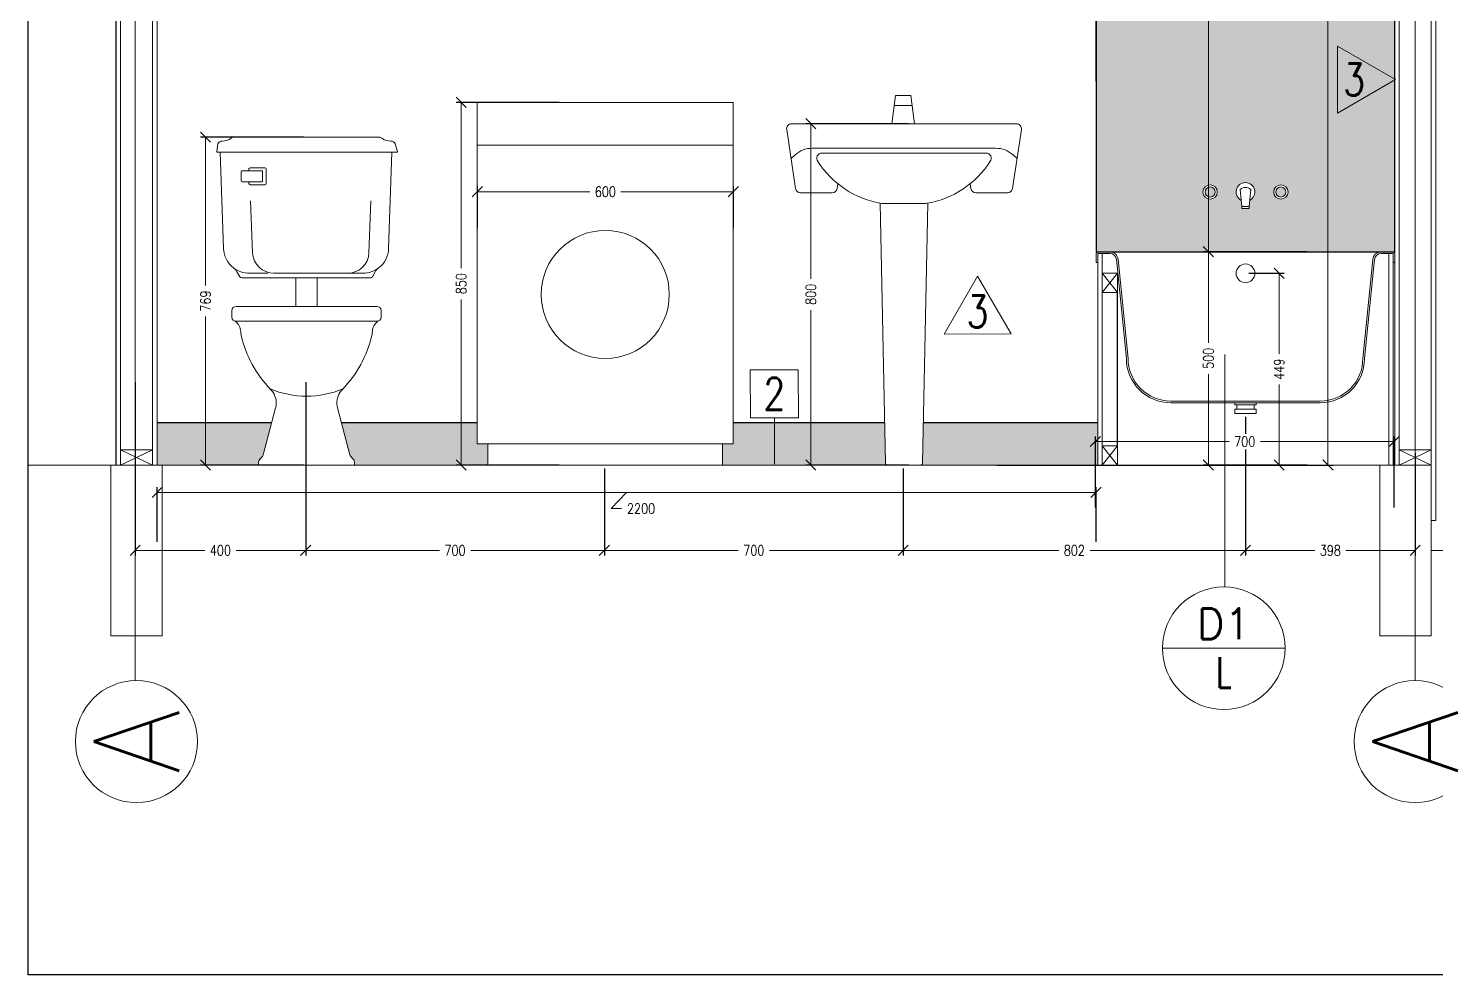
# Model space of a CAD drawing. Header units: metres. Extents: x -2 to 690, y -116 to 73.
# Drawn here: x 629.019 to 632.318, y 24.355 to 26.574 of the extents above; entities that cross this region are included whole.
import ezdxf
from ezdxf.enums import TextEntityAlignment as Align

# ---------------------------------------------------------------- set-up
doc = ezdxf.new("R2010")
doc.units = ezdxf.units.M
doc.header["$LTSCALE"] = 5
doc.header["$MEASUREMENT"] = 0
doc.layers.get('0').update_dxf_attribs({"color": 30})
doc.layers.get('DEFPOINTS').update_dxf_attribs({"color": 210})
for name, color, linetype, lineweight in [('A-ANNO-DIMS', 3, 'Continuous', 18), ('A-ANNO-SYMB', 3, 'Continuous', 18), ('A-ANNO-TEXT', 3, 'Continuous', 18), ('A-DETL-MBND', 3, 'Continuous', 18), ('A-ELEV-IDEN', 3, 'Continuous', 18), ('A-ELEV-MBE2', 4, 'Continuous', 25), ('A-ELEV-PATT', 8, 'Continuous', 18), ('A-FURN', 8, 'Continuous', 18), ('A-WALL-PATT', 8, 'Continuous', 18), ('A-WALL-STUD', 3, 'Continuous', 18)]:
    doc.layers.add(name, color=color, linetype=linetype, lineweight=lineweight)
doc.styles.add('E-ROMANS', font='romans.shx', dxfattribs={"width": 0.8})
doc.dimstyles.new('E-0020_TICK_12', dxfattribs={"dimscale": 0.001, "dimtxt": 24, "dimasz": 24, "dimexe": 12, "dimexo": 8, "dimgap": 12, "dimtad": 0, "dimdec": 0, "dimlfac": 1000, "dimzin": 0, "dimdsep": 46, "dimtxsty": 'E-ROMANS', "dimblk": 'OBLIQUE', "dimcen": 12, "dimclrd": 256, "dimclre": 256, "dimclrt": 256, "dimadec": 0, "dimazin": 0, "dimtfac": 1, "dimtdec": 0, "dimtmove": 1, "dimatfit": 3, "dimldrblk": 'OPEN90', "dimfxl": 1, "dimtfill": 1, "dimtolj": 1, "dimtzin": 0, "dimlwd": -1, "dimarcsym": 0})

# ---------------------------------------------------------------- blocks, each defined once
blk = doc.blocks.new('_Oblique')
at = {"color": 0, "linetype": 'ByBlock', "lineweight": -2}
blk.add_line((-0.5, -0.5), (0.5, 0.5), dxfattribs=at)
blk = doc.blocks.new('*D133')
at = {"layer": 'A-ANNO-DIMS', "lineweight": -2, "transparency": 16777216}
for p, q in [((632.0161, 26.0496), (631.7727, 26.0496)), ((632.0161, 25.5496), (631.7727, 25.5496))]:
    blk.add_line(p, q, dxfattribs=at)
at = {"layer": 'A-ANNO-DIMS', "transparency": 16777216}
for p, q in [((631.7847, 26.0496), (631.7847, 25.8363)), ((631.7847, 25.5496), (631.7847, 25.7629))]:
    blk.add_line(p, q, dxfattribs=at)
at = {"layer": 'DEFPOINTS', "color": 0, "transparency": 16777216}
for p in [(632.0241, 26.0496), (631.7847, 25.5496), (632.0241, 25.5496)]:
    blk.add_point(p, dxfattribs=at)
at = {"layer": 'A-ANNO-DIMS', "transparency": 16777216, "xscale": 0.024, "yscale": 0.024, "zscale": 0.024}
for p, rotation in [((631.7847, 26.0496), 90), ((631.7847, 25.5496), 270)]:
    blk.add_blockref('_Oblique', p, dxfattribs=dict(at, rotation=rotation))
at = {"layer": 'A-ANNO-DIMS', "transparency": 16777216, "insert": (631.7847, 25.7996), "char_height": 0.024, "attachment_point": 5, "rotation": 90, "style": 'E-ROMANS', "bg_fill": 3, "box_fill_scale": 1.25, "bg_fill_color": 256, "bg_fill_true_color": 13158600, "bg_fill_transparency": 0}
blk.add_mtext('\\A1;500', dxfattribs=at)
blk = doc.blocks.new('_Open90')
at = {"color": 0, "linetype": 'ByBlock', "lineweight": -2}
for p, q in [((0, 0), (-1, 0)), ((-0.5, 0.5), (0, 0)), ((0, 0), (-0.5, -0.5))]:
    blk.add_line(p, q, dxfattribs=at)
blk = doc.blocks.new('*D135')
at = {"layer": 'A-ANNO-DIMS', "lineweight": -2, "transparency": 16777216}
for p, q in [((631.8636, 27.5668), (631.7727, 27.5668)), ((631.9736, 26.0496), (631.7727, 26.0496))]:
    blk.add_line(p, q, dxfattribs=at)
at = {"layer": 'A-ANNO-DIMS', "transparency": 16777216}
for p, q in [((631.7847, 27.5668), (631.7847, 26.8526)), ((631.7847, 26.0496), (631.7847, 26.7637))]:
    blk.add_line(p, q, dxfattribs=at)
at = {"layer": 'DEFPOINTS', "color": 0, "transparency": 16777216}
for p in [(631.8716, 27.5668), (631.7847, 26.0496), (631.9816, 26.0496)]:
    blk.add_point(p, dxfattribs=at)
at = {"layer": 'A-ANNO-DIMS', "transparency": 16777216, "xscale": 0.024, "yscale": 0.024, "zscale": 0.024}
for p, rotation in [((631.7847, 27.5668), 90), ((631.7847, 26.0496), 270)]:
    blk.add_blockref('_Oblique', p, dxfattribs=dict(at, rotation=rotation))
at = {"layer": 'A-ANNO-DIMS', "transparency": 16777216, "insert": (631.7847, 26.8082), "char_height": 0.024, "attachment_point": 5, "rotation": 90, "style": 'E-ROMANS', "bg_fill": 3, "box_fill_scale": 1.25, "bg_fill_color": 256, "bg_fill_true_color": 13158600, "bg_fill_transparency": 0}
blk.add_mtext('\\A1;1517', dxfattribs=at)
blk = doc.blocks.new('*D136')
at = {"layer": 'A-ANNO-DIMS', "lineweight": -2, "transparency": 16777216}
for p, q in [((631.8796, 25.999), (631.9625, 25.999)), ((631.883, 25.5496), (631.9625, 25.5496))]:
    blk.add_line(p, q, dxfattribs=at)
at = {"layer": 'A-ANNO-DIMS', "transparency": 16777216}
for p, q in [((631.9505, 25.999), (631.9505, 25.8105)), ((631.9505, 25.5496), (631.9505, 25.7381))]:
    blk.add_line(p, q, dxfattribs=at)
at = {"layer": 'DEFPOINTS', "color": 0, "transparency": 16777216}
for p in [(631.8716, 25.999), (631.875, 25.5496), (631.9505, 25.5496)]:
    blk.add_point(p, dxfattribs=at)
at = {"layer": 'A-ANNO-DIMS', "transparency": 16777216, "xscale": 0.024, "yscale": 0.024, "zscale": 0.024}
for p, rotation in [((631.9505, 25.999), 90), ((631.9505, 25.5496), 270)]:
    blk.add_blockref('_Oblique', p, dxfattribs=dict(at, rotation=rotation))
at = {"layer": 'A-ANNO-DIMS', "transparency": 16777216, "insert": (631.9505, 25.7743), "char_height": 0.024, "attachment_point": 5, "rotation": 90, "style": 'E-ROMANS', "bg_fill": 3, "box_fill_scale": 1.25, "bg_fill_color": 256, "bg_fill_true_color": 13158600, "bg_fill_transparency": 0}
blk.add_mtext('\\A1;449', dxfattribs=at)
blk = doc.blocks.new('*D137')
at = {"layer": 'A-ANNO-DIMS', "lineweight": -2, "transparency": 16777216}
for p, q in [((629.2701, 25.7439), (629.2701, 25.3376)), ((629.6696, 25.5416), (629.6696, 25.3376))]:
    blk.add_line(p, q, dxfattribs=at)
at = {"layer": 'A-ANNO-DIMS', "transparency": 16777216}
for p, q in [((629.2701, 25.3496), (629.4332, 25.3496)), ((629.6696, 25.3496), (629.5065, 25.3496))]:
    blk.add_line(p, q, dxfattribs=at)
at = {"layer": 'DEFPOINTS', "color": 0, "transparency": 16777216}
for p in [(629.2701, 25.7519), (629.6696, 25.5496), (629.2701, 25.3496)]:
    blk.add_point(p, dxfattribs=at)
at = {"layer": 'A-ANNO-DIMS', "transparency": 16777216, "xscale": 0.024, "yscale": 0.024, "zscale": 0.024, "rotation": 180}
blk.add_blockref('_Oblique', (629.2701, 25.3496), dxfattribs=at)
at = {"layer": 'A-ANNO-DIMS', "transparency": 16777216, "xscale": 0.024, "yscale": 0.024, "zscale": 0.024}
blk.add_blockref('_Oblique', (629.6696, 25.3496), dxfattribs=at)
at = {"layer": 'A-ANNO-DIMS', "transparency": 16777216, "insert": (629.4699, 25.3496), "char_height": 0.024, "attachment_point": 5, "style": 'E-ROMANS', "bg_fill": 3, "box_fill_scale": 1.25, "bg_fill_color": 256, "bg_fill_true_color": 13158600, "bg_fill_transparency": 0}
blk.add_mtext('\\A1;400', dxfattribs=at)
blk = doc.blocks.new('*D138')
at = {"layer": 'A-ANNO-DIMS', "lineweight": -2, "transparency": 16777216}
for p, q in [((629.6696, 25.7439), (629.6696, 25.3376)), ((630.3696, 25.5416), (630.3696, 25.3376))]:
    blk.add_line(p, q, dxfattribs=at)
at = {"layer": 'A-ANNO-DIMS', "transparency": 16777216}
for p, q in [((629.6696, 25.3496), (629.9829, 25.3496)), ((630.3696, 25.3496), (630.0563, 25.3496))]:
    blk.add_line(p, q, dxfattribs=at)
at = {"layer": 'DEFPOINTS', "color": 0, "transparency": 16777216}
for p in [(629.6696, 25.7519), (630.3696, 25.5496), (629.6696, 25.3496)]:
    blk.add_point(p, dxfattribs=at)
at = {"layer": 'A-ANNO-DIMS', "transparency": 16777216, "xscale": 0.024, "yscale": 0.024, "zscale": 0.024, "rotation": 180}
blk.add_blockref('_Oblique', (629.6696, 25.3496), dxfattribs=at)
at = {"layer": 'A-ANNO-DIMS', "transparency": 16777216, "xscale": 0.024, "yscale": 0.024, "zscale": 0.024}
blk.add_blockref('_Oblique', (630.3696, 25.3496), dxfattribs=at)
at = {"layer": 'A-ANNO-DIMS', "transparency": 16777216, "insert": (630.0196, 25.3496), "char_height": 0.024, "attachment_point": 5, "style": 'E-ROMANS', "bg_fill": 3, "box_fill_scale": 1.25, "bg_fill_color": 256, "bg_fill_true_color": 13158600, "bg_fill_transparency": 0}
blk.add_mtext('\\A1;700', dxfattribs=at)
blk = doc.blocks.new('*D139')
at = {"layer": 'A-ANNO-DIMS', "lineweight": -2, "transparency": 16777216}
for p, q in [((630.3696, 25.5416), (630.3696, 25.3376)), ((631.0696, 25.5416), (631.0696, 25.3376))]:
    blk.add_line(p, q, dxfattribs=at)
at = {"layer": 'A-ANNO-DIMS', "transparency": 16777216}
for p, q in [((630.3696, 25.3496), (630.6829, 25.3496)), ((631.0696, 25.3496), (630.7563, 25.3496))]:
    blk.add_line(p, q, dxfattribs=at)
at = {"layer": 'DEFPOINTS', "color": 0, "transparency": 16777216}
for p in [(630.3696, 25.5496), (631.0696, 25.5496), (630.3696, 25.3496)]:
    blk.add_point(p, dxfattribs=at)
at = {"layer": 'A-ANNO-DIMS', "transparency": 16777216, "xscale": 0.024, "yscale": 0.024, "zscale": 0.024, "rotation": 180}
blk.add_blockref('_Oblique', (630.3696, 25.3496), dxfattribs=at)
at = {"layer": 'A-ANNO-DIMS', "transparency": 16777216, "xscale": 0.024, "yscale": 0.024, "zscale": 0.024}
blk.add_blockref('_Oblique', (631.0696, 25.3496), dxfattribs=at)
at = {"layer": 'A-ANNO-DIMS', "transparency": 16777216, "insert": (630.7196, 25.3496), "char_height": 0.024, "attachment_point": 5, "style": 'E-ROMANS', "bg_fill": 3, "box_fill_scale": 1.25, "bg_fill_color": 256, "bg_fill_true_color": 13158600, "bg_fill_transparency": 0}
blk.add_mtext('\\A1;700', dxfattribs=at)
blk = doc.blocks.new('*D140')
at = {"layer": 'A-ANNO-DIMS', "lineweight": -2, "transparency": 16777216}
for p, q in [((631.8716, 25.6626), (631.8716, 25.3376)), ((631.0696, 25.5416), (631.0696, 25.3376))]:
    blk.add_line(p, q, dxfattribs=at)
at = {"layer": 'A-ANNO-DIMS', "transparency": 16777216}
for p, q in [((631.0696, 25.3496), (631.4339, 25.3496)), ((631.8716, 25.3496), (631.5073, 25.3496))]:
    blk.add_line(p, q, dxfattribs=at)
at = {"layer": 'DEFPOINTS', "color": 0, "transparency": 16777216}
for p in [(631.8716, 25.6706), (631.0696, 25.5496), (631.0696, 25.3496)]:
    blk.add_point(p, dxfattribs=at)
at = {"layer": 'A-ANNO-DIMS', "transparency": 16777216, "xscale": 0.024, "yscale": 0.024, "zscale": 0.024, "rotation": 180}
blk.add_blockref('_Oblique', (631.0696, 25.3496), dxfattribs=at)
at = {"layer": 'A-ANNO-DIMS', "transparency": 16777216, "xscale": 0.024, "yscale": 0.024, "zscale": 0.024}
blk.add_blockref('_Oblique', (631.8716, 25.3496), dxfattribs=at)
at = {"layer": 'A-ANNO-DIMS', "transparency": 16777216, "insert": (631.4706, 25.3496), "char_height": 0.024, "attachment_point": 5, "style": 'E-ROMANS', "bg_fill": 3, "box_fill_scale": 1.25, "bg_fill_color": 256, "bg_fill_true_color": 13158600, "bg_fill_transparency": 0}
blk.add_mtext('\\A1;802', dxfattribs=at)
blk = doc.blocks.new('*D141')
at = {"layer": 'A-ANNO-DIMS', "lineweight": -2, "transparency": 16777216}
for p, q in [((631.8716, 25.6626), (631.8716, 25.3376)), ((632.2691, 25.5776), (632.2691, 25.3376))]:
    blk.add_line(p, q, dxfattribs=at)
at = {"layer": 'A-ANNO-DIMS', "transparency": 16777216}
for p, q in [((631.8716, 25.3496), (632.0337, 25.3496)), ((632.2691, 25.3496), (632.1071, 25.3496))]:
    blk.add_line(p, q, dxfattribs=at)
at = {"layer": 'DEFPOINTS', "color": 0, "transparency": 16777216}
for p in [(631.8716, 25.6706), (632.2691, 25.5856), (631.8716, 25.3496)]:
    blk.add_point(p, dxfattribs=at)
at = {"layer": 'A-ANNO-DIMS', "transparency": 16777216, "xscale": 0.024, "yscale": 0.024, "zscale": 0.024, "rotation": 180}
blk.add_blockref('_Oblique', (631.8716, 25.3496), dxfattribs=at)
at = {"layer": 'A-ANNO-DIMS', "transparency": 16777216, "xscale": 0.024, "yscale": 0.024, "zscale": 0.024}
blk.add_blockref('_Oblique', (632.2691, 25.3496), dxfattribs=at)
at = {"layer": 'A-ANNO-DIMS', "transparency": 16777216, "insert": (632.0704, 25.3496), "char_height": 0.024, "attachment_point": 5, "style": 'E-ROMANS', "bg_fill": 3, "box_fill_scale": 1.25, "bg_fill_color": 256, "bg_fill_true_color": 13158600, "bg_fill_transparency": 0}
blk.add_mtext('\\A1;398', dxfattribs=at)
blk = doc.blocks.new('*D142')
at = {"layer": 'A-ANNO-DIMS', "lineweight": -2, "transparency": 16777216}
for p, q in [((629.6646, 26.3182), (629.4229, 26.3182)), ((629.6646, 25.5496), (629.4229, 25.5496))]:
    blk.add_line(p, q, dxfattribs=at)
at = {"layer": 'A-ANNO-DIMS', "transparency": 16777216}
for p, q in [((629.4349, 26.3182), (629.4349, 25.9701)), ((629.4349, 25.5496), (629.4349, 25.8977))]:
    blk.add_line(p, q, dxfattribs=at)
at = {"layer": 'DEFPOINTS', "color": 0, "transparency": 16777216}
for p in [(629.6726, 26.3182), (629.4349, 25.5496), (629.6726, 25.5496)]:
    blk.add_point(p, dxfattribs=at)
at = {"layer": 'A-ANNO-DIMS', "transparency": 16777216, "xscale": 0.024, "yscale": 0.024, "zscale": 0.024}
for p, rotation in [((629.4349, 26.3182), 90), ((629.4349, 25.5496), 270)]:
    blk.add_blockref('_Oblique', p, dxfattribs=dict(at, rotation=rotation))
at = {"layer": 'A-ANNO-DIMS', "transparency": 16777216, "insert": (629.4349, 25.9339), "char_height": 0.024, "attachment_point": 5, "rotation": 90, "style": 'E-ROMANS', "bg_fill": 3, "box_fill_scale": 1.25, "bg_fill_color": 256, "bg_fill_true_color": 13158600, "bg_fill_transparency": 0}
blk.add_mtext('\\A1;769', dxfattribs=at)
blk = doc.blocks.new('*D143')
at = {"layer": 'A-ANNO-DIMS', "lineweight": -2, "transparency": 16777216}
for p, q in [((630.2636, 26.3996), (630.0219, 26.3996)), ((630.2636, 25.5496), (630.0219, 25.5496))]:
    blk.add_line(p, q, dxfattribs=at)
at = {"layer": 'A-ANNO-DIMS', "transparency": 16777216}
for p, q in [((630.0339, 26.3996), (630.0339, 26.0113)), ((630.0339, 25.5496), (630.0339, 25.9379))]:
    blk.add_line(p, q, dxfattribs=at)
at = {"layer": 'DEFPOINTS', "color": 0, "transparency": 16777216}
for p in [(630.2716, 26.3996), (630.0339, 25.5496), (630.2716, 25.5496)]:
    blk.add_point(p, dxfattribs=at)
at = {"layer": 'A-ANNO-DIMS', "transparency": 16777216, "xscale": 0.024, "yscale": 0.024, "zscale": 0.024}
for p, rotation in [((630.0339, 26.3996), 90), ((630.0339, 25.5496), 270)]:
    blk.add_blockref('_Oblique', p, dxfattribs=dict(at, rotation=rotation))
at = {"layer": 'A-ANNO-DIMS', "transparency": 16777216, "insert": (630.0339, 25.9746), "char_height": 0.024, "attachment_point": 5, "rotation": 90, "style": 'E-ROMANS', "bg_fill": 3, "box_fill_scale": 1.25, "bg_fill_color": 256, "bg_fill_true_color": 13158600, "bg_fill_transparency": 0}
blk.add_mtext('\\A1;850', dxfattribs=at)
blk = doc.blocks.new('*D144')
at = {"layer": 'A-ANNO-DIMS', "lineweight": -2, "transparency": 16777216}
for p, q in [((631.0831, 26.3496), (630.8413, 26.3496)), ((631.0831, 25.5496), (630.8413, 25.5496))]:
    blk.add_line(p, q, dxfattribs=at)
at = {"layer": 'A-ANNO-DIMS', "transparency": 16777216}
for p, q in [((630.8533, 26.3496), (630.8533, 25.9863)), ((630.8533, 25.5496), (630.8533, 25.9129))]:
    blk.add_line(p, q, dxfattribs=at)
at = {"layer": 'DEFPOINTS', "color": 0, "transparency": 16777216}
for p in [(631.0911, 26.3496), (630.8533, 25.5496), (631.0911, 25.5496)]:
    blk.add_point(p, dxfattribs=at)
at = {"layer": 'A-ANNO-DIMS', "transparency": 16777216, "xscale": 0.024, "yscale": 0.024, "zscale": 0.024}
for p, rotation in [((630.8533, 26.3496), 90), ((630.8533, 25.5496), 270)]:
    blk.add_blockref('_Oblique', p, dxfattribs=dict(at, rotation=rotation))
at = {"layer": 'A-ANNO-DIMS', "transparency": 16777216, "insert": (630.8533, 25.9496), "char_height": 0.024, "attachment_point": 5, "rotation": 90, "style": 'E-ROMANS', "bg_fill": 3, "box_fill_scale": 1.25, "bg_fill_color": 256, "bg_fill_true_color": 13158600, "bg_fill_transparency": 0}
blk.add_mtext('\\A1;800', dxfattribs=at)
blk = doc.blocks.new('*D145')
at = {"layer": 'A-ANNO-DIMS', "lineweight": -2, "transparency": 16777216}
for p, q in [((631.5199, 25.4504), (631.5199, 25.6168)), ((632.2199, 25.4504), (632.2199, 25.6168))]:
    blk.add_line(p, q, dxfattribs=at)
at = {"layer": 'A-ANNO-DIMS', "transparency": 16777216}
for p, q in [((631.5199, 25.6048), (631.8333, 25.6048)), ((632.2199, 25.6048), (631.9066, 25.6048))]:
    blk.add_line(p, q, dxfattribs=at)
at = {"layer": 'DEFPOINTS', "color": 0, "transparency": 16777216}
for p in [(631.5199, 25.6048), (631.5199, 25.4424), (632.2199, 25.4424)]:
    blk.add_point(p, dxfattribs=at)
at = {"layer": 'A-ANNO-DIMS', "transparency": 16777216, "xscale": 0.024, "yscale": 0.024, "zscale": 0.024, "rotation": 180}
blk.add_blockref('_Oblique', (631.5199, 25.6048), dxfattribs=at)
at = {"layer": 'A-ANNO-DIMS', "transparency": 16777216, "xscale": 0.024, "yscale": 0.024, "zscale": 0.024}
blk.add_blockref('_Oblique', (632.2199, 25.6048), dxfattribs=at)
at = {"layer": 'A-ANNO-DIMS', "transparency": 16777216, "insert": (631.8699, 25.6048), "char_height": 0.024, "attachment_point": 5, "style": 'E-ROMANS', "bg_fill": 3, "box_fill_scale": 1.25, "bg_fill_color": 256, "bg_fill_true_color": 13158600, "bg_fill_transparency": 0}
blk.add_mtext('\\A1;700', dxfattribs=at)
blk = doc.blocks.new('*D146')
at = {"layer": 'A-ANNO-DIMS', "lineweight": -2, "transparency": 16777216}
for p, q in [((630.0719, 26.1048), (630.0719, 26.2022)), ((630.6719, 26.1048), (630.6719, 26.2022))]:
    blk.add_line(p, q, dxfattribs=at)
at = {"layer": 'A-ANNO-DIMS', "transparency": 16777216}
for p, q in [((630.0719, 26.1902), (630.3356, 26.1902)), ((630.6719, 26.1902), (630.4081, 26.1902))]:
    blk.add_line(p, q, dxfattribs=at)
at = {"layer": 'DEFPOINTS', "color": 0, "transparency": 16777216}
for p in [(630.6719, 26.1902), (630.0719, 26.0968), (630.6719, 26.0968)]:
    blk.add_point(p, dxfattribs=at)
at = {"layer": 'A-ANNO-DIMS', "transparency": 16777216, "xscale": 0.024, "yscale": 0.024, "zscale": 0.024, "rotation": 180}
blk.add_blockref('_Oblique', (630.0719, 26.1902), dxfattribs=at)
at = {"layer": 'A-ANNO-DIMS', "transparency": 16777216, "xscale": 0.024, "yscale": 0.024, "zscale": 0.024}
blk.add_blockref('_Oblique', (630.6719, 26.1902), dxfattribs=at)
at = {"layer": 'A-ANNO-DIMS', "transparency": 16777216, "insert": (630.3719, 26.1902), "char_height": 0.024, "attachment_point": 5, "style": 'E-ROMANS', "bg_fill": 3, "box_fill_scale": 1.25, "bg_fill_color": 256, "bg_fill_true_color": 13158600, "bg_fill_transparency": 0}
blk.add_mtext('\\A1;600', dxfattribs=at)
blk = doc.blocks.new('*D147')
at = {"layer": 'A-ANNO-DIMS', "lineweight": -2, "transparency": 16777216}
for p, q in [((629.3216, 25.3701), (629.3216, 25.4977)), ((631.5216, 25.3701), (631.5216, 25.4977))]:
    blk.add_line(p, q, dxfattribs=at)
at = {"layer": 'A-ANNO-DIMS', "transparency": 16777216}
for p, q in [((629.3216, 25.4857), (631.5216, 25.4857)), ((630.4216, 25.4857), (630.3856, 25.4478)), ((630.3856, 25.4478), (630.4096, 25.4478))]:
    blk.add_line(p, q, dxfattribs=at)
at = {"layer": 'DEFPOINTS', "color": 0, "transparency": 16777216}
for p in [(631.5216, 25.4857), (629.3216, 25.3621), (631.5216, 25.3621)]:
    blk.add_point(p, dxfattribs=at)
at = {"layer": 'A-ANNO-DIMS', "transparency": 16777216, "xscale": 0.024, "yscale": 0.024, "zscale": 0.024, "rotation": 180}
blk.add_blockref('_Oblique', (629.3216, 25.4857), dxfattribs=at)
at = {"layer": 'A-ANNO-DIMS', "transparency": 16777216, "xscale": 0.024, "yscale": 0.024, "zscale": 0.024}
blk.add_blockref('_Oblique', (631.5216, 25.4857), dxfattribs=at)
at = {"layer": 'A-ANNO-DIMS', "transparency": 16777216, "insert": (630.4554, 25.4478), "char_height": 0.024, "attachment_point": 5, "style": 'E-ROMANS', "bg_fill": 3, "box_fill_scale": 1.25, "bg_fill_color": 256, "bg_fill_true_color": 13158600, "bg_fill_transparency": 0}
blk.add_mtext('\\A1;2200', dxfattribs=at)
blk = doc.blocks.new('*D148')
at = {"layer": 'A-ANNO-DIMS', "lineweight": -2, "transparency": 16777216}
for p, q in [((631.29, 27.8596), (632.0769, 27.8596)), ((631.29, 25.5496), (632.0769, 25.5496))]:
    blk.add_line(p, q, dxfattribs=at)
at = {"layer": 'A-ANNO-DIMS', "transparency": 16777216}
for p, q in [((632.0649, 27.8596), (632.0649, 26.7504)), ((632.0649, 25.5496), (632.0649, 26.6587))]:
    blk.add_line(p, q, dxfattribs=at)
at = {"layer": 'DEFPOINTS', "color": 0, "transparency": 16777216}
for p in [(631.282, 27.8596), (631.282, 25.5496), (632.0649, 25.5496)]:
    blk.add_point(p, dxfattribs=at)
at = {"layer": 'A-ANNO-DIMS', "transparency": 16777216, "xscale": 0.024, "yscale": 0.024, "zscale": 0.024}
for p, rotation in [((632.0649, 27.8596), 90), ((632.0649, 25.5496), 270)]:
    blk.add_blockref('_Oblique', p, dxfattribs=dict(at, rotation=rotation))
at = {"layer": 'A-ANNO-DIMS', "transparency": 16777216, "insert": (632.0649, 26.7046), "char_height": 0.024, "attachment_point": 5, "rotation": 90, "style": 'E-ROMANS', "bg_fill": 3, "box_fill_scale": 1.25, "bg_fill_color": 256, "bg_fill_true_color": 13158600, "bg_fill_transparency": 0}
blk.add_mtext('\\A1;2310', dxfattribs=at)

msp = doc.modelspace()

# ---------------------------------------------------------------- linework, layer by layer
msp.add_lwpolyline([(629.0194, 24.3549), (629.0194, 28.5577), (633.1095, 28.5577), (633.1095, 24.3549)], close=True)
msp.add_lwpolyline([(632.2216, 26.0246), (632.2176, 26.0246)])
at = {"layer": 'A-ANNO-SYMB'}
msp.add_line((632.2691, 25.0446), (632.2691, 28.5577), dxfattribs=at)
for points in [[(631.0907, 26.3925), (631.0486, 26.3925)], [(631.0875, 26.4158), (631.0517, 26.4158)], [(629.0194, 25.5496), (632.3066, 25.5496), (632.3066, 25.5496), (632.3066, 25.3496), (632.9112, 25.3496)]]:
    msp.add_lwpolyline(points, dxfattribs=at)
at = {"layer": 'A-ANNO-SYMB', "linetype": 'Continuous'}
msp.add_lwpolyline([(631.6772, 25.1204), (631.9644, 25.1204)], dxfattribs=at)
msp.add_circle((631.8208, 25.1204), 0.1436, dxfattribs=at)
at = {"layer": 'A-ANNO-SYMB'}
for centre in [(629.2731, 24.9016), (632.2691, 24.9016)]:
    msp.add_circle(centre, 0.143, dxfattribs=at)
at = {"layer": 'A-DETL-MBND'}
for p, q in [((629.3106, 25.5856), (629.3106, 27.8696)), ((632.3066, 25.5856), (632.3066, 27.8196))]:
    msp.add_line(p, q, dxfattribs=at)
for points in [[(629.2256, 27.8696), (629.2256, 25.5496)], [(629.2356, 25.5496), (629.2356, 27.8696)], [(629.3106, 25.5496), (629.3216, 25.5496), (629.3216, 27.8696)], [(632.2216, 27.8596), (632.2216, 25.5496)], [(632.2316, 25.5496), (632.2316, 27.8596)], [(632.3066, 25.4196), (632.3176, 25.4196), (632.3176, 27.8196)]]:
    msp.add_lwpolyline(points, dxfattribs=at)
at = {"layer": 'A-ELEV-IDEN'}
msp.add_lwpolyline([(629.2131, 25.5496), (629.3331, 25.5496), (629.3331, 25.1496), (629.2131, 25.1496)], close=True, dxfattribs=at)
msp.add_lwpolyline([(632.3066, 25.3496), (632.3066, 25.1496), (632.1866, 25.1496), (632.1866, 25.5496)], dxfattribs=at)
at = {"layer": 'A-ELEV-MBE2'}
for p, q in [((629.2256, 25.5496), (629.2256, 27.8696)), ((631.5216, 26.4496), (631.5216, 27.8596))]:
    msp.add_line(p, q, dxfattribs=at)
for points in [[(631.5216, 27.8596), (631.5216, 26.0496), (632.2216, 26.0496), (632.2216, 27.8596), (631.5216, 27.8596)], [(629.3216, 25.6496), (629.5902, 25.6496)], [(629.753, 25.6496), (630.0716, 25.6496)], [(630.6716, 25.6496), (631.0262, 25.6496)], [(631.117, 25.6496), (631.5256, 25.6496)]]:
    msp.add_lwpolyline(points, dxfattribs=at)
at = {"layer": 'A-FURN'}
for p, q in [((629.8848, 26.2846), (629.8791, 26.3023)), ((629.8716, 26.2832), (629.864, 26.0572)), ((630.8163, 26.2767), (630.8068, 26.268)), ((629.8226, 26.1692), (629.8179, 26.0473)), ((629.806, 25.9992), (629.7626, 25.9992)), ((629.8259, 25.9907), (629.8328, 26.0028)), ((629.6966, 25.9882), (629.6966, 25.9216)), ((629.8216, 25.9882), (629.7345, 25.9882)), ((629.8466, 25.9116), (629.8466, 25.8966))]:
    msp.add_line(p, q, dxfattribs=at)
for centre, radius, start, end in [((629.8418, 26.3082), 0.01, 50.2377, 90), ((629.8674, 26.339), 0.03, 230.2377, 273.1482), ((629.8696, 26.299), 0.01, 18.9246, 93.1482), ((629.8838, 26.2842), 0.001, 270, 18.9246), ((631.1165, 26.2221), 0.0596, 270, 277.946), ((629.804, 26.0592), 0.06, 307.5465, 358.0585), ((629.768, 26.0492), 0.05, 270, 357.7974), ((629.804, 26.0592), 0.06, 270, 307.5465), ((629.8216, 25.9932), 0.005, 270, 330.2094), ((629.8588, 25.9879), 0.03, 127.5465, 150.2094), ((629.8366, 25.9116), 0.01, 0, 90), ((629.8366, 25.8966), 0.01, 270, 0), ((629.7759, 25.8646), 0.05, 346.8178, 357.4566), ((629.8576, 25.861), 0.0318, 126.4626, 177.4566)]:
    msp.add_arc(centre, radius, start, end, dxfattribs=at)
at = {"layer": 'A-WALL-PATT', "ltscale": 0.1}
msp.add_line((632.2691, 25.5996), (632.2691, 26.6846), dxfattribs=at)

# ---------------------------------------------------------------- texts
at = {"layer": 'A-ANNO-SYMB', "style": 'E-ROMANS'}
msp.add_attdef('D1', text='0', height=0.0717, dxfattribs=at).set_placement((631.8208, 25.1204), align=Align.BOTTOM_CENTER)
at = {"layer": 'A-ANNO-SYMB', "style": 'E-ROMANS', "width": 0.7}
msp.add_attdef('L', text='AD', height=0.07174, dxfattribs=at).set_placement((631.8208, 25.0992), align=Align.TOP_CENTER)
at = {"layer": 'A-ANNO-TEXT', "char_height": 0.075, "attachment_point": 5, "rotation": 0.0878, "style": 'E-ROMANS'}
for s, insert in [('\\pi-0.45,l0.45,t0.45;3', (632.1259, 26.4532)), ('\\pi-0.45,l0.45,t0.45;3', (631.2438, 25.9095)), ('\\pi-0.45,l0.45,t0.45;2', (630.7676, 25.7169))]:
    msp.add_mtext(s, dxfattribs=dict(at, insert=insert))
at = {"layer": 'A-ANNO-TEXT', "style": 'E-ROMANS'}
for p in [(629.2731, 24.9016), (632.2691, 24.9016)]:
    msp.add_attdef('A', text='0.00', height=0.2, rotation=90, dxfattribs=at).set_placement(p, align=Align.MIDDLE_CENTER)

# ---------------------------------------------------------------- next in the draw order: dimensions: what is measured, and where the dimension line sits
at = {"layer": 'A-ANNO-DIMS'}
dim = msp.add_linear_dim(base=(631.7847, 25.5496), p1=(632.0241, 26.0496), p2=(632.0241, 25.5496), angle=270, dimstyle='E-0020_TICK_12', dxfattribs=at)
dim.commit()
dim.dimension.update_dxf_attribs({"geometry": '*D133', "text_midpoint": (631.7847, 25.7996)})
dim = msp.add_linear_dim(base=(629.27009, 25.34957), p1=(629.66962, 25.54957), p2=(629.27009, 25.75192), dimstyle='E-0020_TICK_12', dxfattribs=at)
dim.commit()
dim.dimension.update_dxf_attribs({"geometry": '*D137', "text_midpoint": (629.46985, 25.34957)})

# ---------------------------------------------------------------- next in the draw order: linework, layer by layer
at = {"layer": 'A-ANNO-SYMB'}
msp.add_line((629.2701, 25.0446), (629.2701, 28.5577), dxfattribs=at)
at = {"layer": 'A-WALL-STUD'}
for p, q in [((629.3106, 25.5496), (629.2356, 25.5856)), ((629.2356, 25.5496), (629.3106, 25.5856))]:
    msp.add_line(p, q, dxfattribs=at)
msp.add_lwpolyline([(629.3106, 25.5496), (629.2356, 25.5496), (629.2356, 25.5856), (629.3106, 25.5856)], close=True, dxfattribs=at)

# ---------------------------------------------------------------- next in the draw order: dimensions: what is measured, and where the dimension line sits
at = {"layer": 'A-ANNO-DIMS'}
for base, p1, p2, picture, middle in [((631.7847, 26.0496), (631.8716, 27.5668), (631.9816, 26.0496), '*D135', (631.7847, 26.8082)), ((631.9505, 25.5496), (631.8716, 25.999), (631.875, 25.5496), '*D136', (631.9505, 25.7743))]:
    dim = msp.add_linear_dim(base=base, p1=p1, p2=p2, angle=270, dimstyle='E-0020_TICK_12', dxfattribs=at)
    dim.commit()
    dim.dimension.update_dxf_attribs({"geometry": picture, "text_midpoint": middle})
dim = msp.add_linear_dim(base=(629.6696, 25.3496), p1=(630.3696, 25.5496), p2=(629.6696, 25.7519), dimstyle='E-0020_TICK_12', dxfattribs=at)
dim.commit()
dim.dimension.update_dxf_attribs({"geometry": '*D138', "text_midpoint": (630.0196, 25.3496)})

# ---------------------------------------------------------------- next in the draw order: linework, layer by layer
at = {"layer": 'A-FURN'}
for p, q in [((629.744, 25.6834), (629.7732, 25.574)), ((629.7841, 25.5565), (629.7841, 25.5496))]:
    msp.add_line(p, q, dxfattribs=at)
for centre, radius, start, end in [((629.5616, 25.9148), 0.2701, 315.9488, 346.8178), ((629.7916, 25.6923), 0.05, 135.9488, 146.3711), ((629.7875, 25.695), 0.045, 146.3711, 194.9477), ((629.7877, 25.5779), 0.015, 194.9477, 231.605), ((629.7685, 25.5537), 0.0158, 9.9657, 51.605)]:
    msp.add_arc(centre, radius, start, end, dxfattribs=at)

# ---------------------------------------------------------------- next in the draw order: dimensions: what is measured, and where the dimension line sits
at = {"layer": 'A-ANNO-DIMS'}
for base, p1, p2, picture, middle in [((630.0339, 25.5496), (630.2716, 26.3996), (630.2716, 25.5496), '*D143', (630.0339, 25.9746)), ((629.4349, 25.5496), (629.6726, 26.3182), (629.6726, 25.5496), '*D142', (629.4349, 25.9339))]:
    dim = msp.add_linear_dim(base=base, p1=p1, p2=p2, angle=270, dimstyle='E-0020_TICK_12', dxfattribs=at)
    dim.commit()
    dim.dimension.update_dxf_attribs({"geometry": picture, "text_midpoint": middle})
dim = msp.add_linear_dim(base=(630.3696, 25.3496), p1=(631.0696, 25.5496), p2=(630.3696, 25.5496), dimstyle='E-0020_TICK_12', dxfattribs=at)
dim.commit()
dim.dimension.update_dxf_attribs({"geometry": '*D139', "text_midpoint": (630.7196, 25.3496)})

# ---------------------------------------------------------------- next in the draw order: linework, layer by layer
msp.add_arc((629.4624, 26.2842), 0.001, 161.0754, 270)
at = {"layer": 'A-ANNO-TEXT'}
msp.add_line((630.7677, 25.6606), (630.7679, 25.5514), dxfattribs=at)
at = {"layer": 'A-FURN'}
for p, q in [((630.0716, 26.3996), (630.6716, 26.3996)), ((629.4615, 26.2846), (629.4641, 26.3023)), ((629.6716, 26.3182), (629.5014, 26.3182)), ((629.6716, 26.3182), (629.8418, 26.3182)), ((630.0716, 26.2996), (630.6716, 26.2996)), ((629.4624, 26.2832), (629.8838, 26.2832)), ((629.4696, 26.2832), (629.8766, 26.2832)), ((629.4696, 26.2832), (629.4773, 26.0572)), ((629.5188, 26.2376), (629.5188, 26.2156)), ((629.5668, 26.2396), (629.5208, 26.2396)), ((629.5368, 26.2436), (629.5368, 26.2396)), ((629.5738, 26.2466), (629.5398, 26.2466)), ((629.5688, 26.2376), (629.5688, 26.2156)), ((629.5768, 26.2436), (629.5768, 26.2096)), ((629.5668, 26.2136), (629.5208, 26.2136)), ((629.5368, 26.2136), (629.5368, 26.2096)), ((629.5738, 26.2066), (629.5398, 26.2066)), ((629.5406, 26.1692), (629.5453, 26.0473)), ((629.5153, 25.9907), (629.5084, 26.0028)), ((629.5373, 25.9992), (629.5806, 25.9992)), ((629.6706, 25.9992), (629.5953, 25.9992)), ((629.6706, 25.9992), (629.768, 25.9992)), ((629.5197, 25.9882), (629.6067, 25.9882)), ((629.6067, 25.9882), (629.7893, 25.9882)), ((629.6466, 25.9882), (629.6466, 25.9216)), ((629.4966, 25.9116), (629.4966, 25.8966)), ((629.6716, 25.9216), (629.5066, 25.9216)), ((629.6716, 25.9216), (629.8366, 25.9216)), ((629.6716, 25.8866), (629.5066, 25.8866)), ((629.6716, 25.8866), (629.8366, 25.8866)), ((629.5993, 25.6834), (629.5701, 25.574)), ((630.6716, 25.5996), (630.0716, 25.5996)), ((630.0966, 25.5496), (630.0966, 25.5996)), ((630.6466, 25.5496), (630.6466, 25.5996)), ((629.5591, 25.5565), (629.5591, 25.5496)), ((629.7841, 25.5496), (629.5591, 25.5496)), ((630.6466, 25.5496), (630.0966, 25.5496))]:
    msp.add_line(p, q, dxfattribs=at)
for centre, radius, start, end in [((629.4736, 26.299), 0.01, 86.8518, 161.0754), ((629.4758, 26.339), 0.03, 266.8518, 309.7623), ((629.5014, 26.3082), 0.01, 90, 129.7623), ((629.5208, 26.2376), 0.002, 90, 180), ((629.5398, 26.2436), 0.003, 90, 180), ((629.5668, 26.2376), 0.002, 0, 90), ((629.5738, 26.2436), 0.003, 0, 90), ((629.5208, 26.2156), 0.002, 180, 270), ((629.5398, 26.2096), 0.003, 180, 270), ((629.5668, 26.2156), 0.002, 270, 0), ((629.5738, 26.2096), 0.003, 270, 0), ((629.5373, 26.0592), 0.06, 181.9415, 232.4535), ((629.5953, 26.0492), 0.05, 182.2026, 270), ((629.4824, 25.9879), 0.03, 29.7906, 52.4535), ((629.5373, 26.0592), 0.06, 232.4535, 270), ((629.5197, 25.9932), 0.005, 209.7906, 270), ((629.5066, 25.9116), 0.01, 90, 180), ((629.5066, 25.8966), 0.01, 180, 270), ((629.4857, 25.861), 0.0318, 2.5434, 53.5374), ((629.5674, 25.8646), 0.05, 182.5434, 193.1822), ((629.7817, 25.9148), 0.2701, 193.1822, 224.0512), ((629.6716, 25.9297), 0.2186, 247.0087, 292.9913), ((629.5516, 25.6923), 0.05, 33.6289, 44.0512), ((629.5558, 25.695), 0.045, 345.0523, 33.6289), ((629.5747, 25.5537), 0.0158, 128.395, 170.0343), ((629.5556, 25.5779), 0.015, 308.395, 345.0523)]:
    msp.add_arc(centre, radius, start, end, dxfattribs=at)

# ---------------------------------------------------------------- next in the draw order: dimensions: what is measured, and where the dimension line sits
at = {"layer": 'A-ANNO-DIMS'}
for base, p1, p2, picture, middle in [((630.6719, 26.1902), (630.0719, 26.0968), (630.6719, 26.0968), '*D146', (630.3719, 26.1902)), ((631.0696, 25.3496), (631.8716, 25.6706), (631.0696, 25.5496), '*D140', (631.4706, 25.3496))]:
    dim = msp.add_linear_dim(base=base, p1=p1, p2=p2, dimstyle='E-0020_TICK_12', dxfattribs=at)
    dim.commit()
    dim.dimension.update_dxf_attribs({"geometry": picture, "text_midpoint": middle})

# ---------------------------------------------------------------- next in the draw order: linework, layer by layer
at = {"layer": 'A-FURN'}
for p, q in [((630.0716, 25.5996), (630.0716, 26.3996)), ((630.6716, 26.3996), (630.6716, 25.5996)), ((631.1272, 26.1634), (631.1152, 25.554))]:
    msp.add_line(p, q, dxfattribs=at)
msp.add_circle((630.3716, 25.9496), 0.15, dxfattribs=at)
msp.add_arc((631.1094, 25.5555), 0.00596, 270, 344.7874, dxfattribs=at)

# ---------------------------------------------------------------- next in the draw order: dimensions: what is measured, and where the dimension line sits
at = {"layer": 'A-ANNO-DIMS'}
dim = msp.add_linear_dim(base=(630.8533, 25.5496), p1=(631.0911, 26.3496), p2=(631.0911, 25.5496), angle=270, dimstyle='E-0020_TICK_12', dxfattribs=at)
dim.commit()
dim.dimension.update_dxf_attribs({"geometry": '*D144', "text_midpoint": (630.8533, 25.9496)})
dim = msp.add_linear_dim(base=(631.87161, 25.34957), p1=(632.26912, 25.58557), p2=(631.87161, 25.67057), dimstyle='E-0020_TICK_12', dxfattribs=at)
dim.commit()
dim.dimension.update_dxf_attribs({"geometry": '*D141', "text_midpoint": (632.07037, 25.34957)})

# ---------------------------------------------------------------- next in the draw order: linework, layer by layer
at = {"layer": 'A-ANNO-SYMB'}
for points in [[(631.0428, 26.3496), (631.0517, 26.4158)], [(631.0964, 26.3496), (631.0875, 26.4158)]]:
    msp.add_lwpolyline(points, dxfattribs=at)
at = {"layer": 'A-ANNO-TEXT'}
msp.add_lwpolyline([(630.8238, 25.7732), (630.7113, 25.7731), (630.7115, 25.6606), (630.824, 25.6607)], close=True, dxfattribs=at)
at = {"layer": 'A-FURN'}
for p, q in [((630.8564, 26.2922), (631.0716, 26.2922)), ((630.879, 26.2809), (631.0716, 26.2809)), ((631.2641, 26.2809), (631.0716, 26.2809)), ((631.016, 26.1634), (631.0281, 25.554)), ((631.0716, 26.1625), (631.0268, 26.1625)), ((631.0716, 26.1625), (631.1165, 26.1625)), ((631.0338, 25.5496), (631.1094, 25.5496))]:
    msp.add_line(p, q, dxfattribs=at)
for centre, radius, start, end in [((630.8564, 26.2326), 0.0596, 90, 132.3424), ((630.879, 26.269), 0.0119, 90, 218.8952), ((631.0542, 26.3787), 0.2186, 212.4378, 260.6049), ((631.0268, 26.2221), 0.0596, 262.054, 270), ((631.0338, 25.5555), 0.00596, 195.2126, 270)]:
    msp.add_arc(centre, radius, start, end, dxfattribs=at)

# ---------------------------------------------------------------- next in the draw order: dimensions: what is measured, and where the dimension line sits
at = {"layer": 'A-ANNO-DIMS'}
dim = msp.add_linear_dim(base=(631.5199, 25.6048), p1=(632.2199, 25.4424), p2=(631.5199, 25.4424), dimstyle='E-0020_TICK_12', dxfattribs=at)
dim.commit()
dim.dimension.update_dxf_attribs({"geometry": '*D145', "text_midpoint": (631.8699, 25.6048)})

# ---------------------------------------------------------------- next in the draw order: linework, layer by layer
at = {"layer": 'A-FURN'}
for points in [[(632.2076, 26.0456), (632.2076, 25.5496)], [(632.2176, 26.0246), (632.2176, 25.5496)]]:
    msp.add_lwpolyline(points, dxfattribs=at)
at = {"layer": 'A-WALL-STUD'}
for p, q in [((632.3066, 25.5496), (632.2316, 25.5856)), ((632.2316, 25.5496), (632.3066, 25.5856))]:
    msp.add_line(p, q, dxfattribs=at)
msp.add_lwpolyline([(632.3066, 25.5496), (632.2316, 25.5496), (632.2316, 25.5856), (632.3066, 25.5856)], close=True, dxfattribs=at)

# ---------------------------------------------------------------- next in the draw order: dimensions: what is measured, and where the dimension line sits
at = {"layer": 'A-ANNO-DIMS'}
dim = msp.add_linear_dim(base=(632.0649, 25.5496), p1=(631.282, 27.8596), p2=(631.282, 25.5496), angle=270, dimstyle='E-0020_TICK_12', dxfattribs=at)
dim.commit()
dim.dimension.update_dxf_attribs({"geometry": '*D148', "text_midpoint": (632.0649, 26.7046)})
dim = msp.add_linear_dim(base=(631.5216, 25.4857), p1=(629.3216, 25.3621), p2=(631.5216, 25.3621), dimstyle='E-0020_TICK_12', dxfattribs=at)
dim.commit()
dim.dimension.update_dxf_attribs({"geometry": '*D147', "text_midpoint": (630.4216, 25.4478), "dimtype": 160})

# ---------------------------------------------------------------- next in the draw order: hatches: boundary and pattern name
at = {"layer": 'A-ELEV-PATT'}
h = msp.add_hatch(dxfattribs=at)
h.set_pattern_fill('DOTS', color=1, scale=0.02, style=0)
h.set_pattern_definition([(0, (-52.462414, -46.735694), (0.015875, 0.03175), [0, -0.03175])])
h.paths.add_polyline_path([(632.2216, 27.8596), (631.5216, 27.8596), (631.5216, 26.0496), (632.2216, 26.0496)])
h.paths.add_polyline_path([(631.8965, 27.4996), (631.8467, 27.4996), (631.8616, 27.5469), (631.8616, 27.5668, -1), (631.8816, 27.5668), (631.8816, 27.5469)], flags=16)
h.paths.add_polyline_path([(631.9713, 26.1896, -1), (631.9376, 26.1896, -1)], flags=16)
h.paths.add_polyline_path([(631.8815, 26.1699), (631.88, 26.1553), (631.88, 26.1512), (631.8632, 26.1512), (631.8632, 26.1553), (631.8618, 26.1699, -4.229112)], flags=16)
h.paths.add_polyline_path([(631.9663, 26.1896, -1), (631.9426, 26.1896, -1)], flags=0)
h.paths.add_polyline_path([(631.8056, 26.1896, -1), (631.7719, 26.1896, -1)], flags=16)
h.paths.add_polyline_path([(631.8006, 26.1896, -1), (631.7769, 26.1896, -1)], flags=0)
h.paths.add_polyline_path([(631.5256, 25.6496), (631.117, 25.6496), (631.1151, 25.5496), (631.5256, 25.5496)])
h.paths.add_polyline_path([(631.0262, 25.6496), (630.6716, 25.6496), (630.6716, 25.5996), (630.6466, 25.5996), (630.6466, 25.5496), (631.0338, 25.5496, -0.33842), (631.0281, 25.554)])
h.paths.add_polyline_path([(630.0966, 25.5996), (630.0716, 25.5996), (630.0716, 25.6496), (629.753, 25.6496), (629.7732, 25.574, 0.161326), (629.7784, 25.5661, -0.183712), (629.7841, 25.5565), (629.7841, 25.5496), (630.0966, 25.5496)])
h.paths.add_polyline_path([(629.5902, 25.6496), (629.3216, 25.6496), (629.3216, 25.5496), (629.5591, 25.5496), (629.5591, 25.551, -0.275308), (629.5649, 25.5661, 0.161326), (629.5701, 25.574)])

# ---------------------------------------------------------------- next in the draw order: linework, layer by layer
at = {"layer": 'A-ANNO-SYMB', "linetype": 'Continuous'}
msp.add_line((631.823, 25.264), (631.823, 25.8087), dxfattribs=at)
at = {"layer": 'A-ANNO-SYMB'}
msp.add_lwpolyline([(631.88, 26.1553), (631.884, 26.1956, 0.377662), (631.8592, 26.1956), (631.8632, 26.1553)], format="xyb", dxfattribs=at)
msp.add_lwpolyline([(631.88, 26.1512), (631.8632, 26.1512), (631.8632, 26.1553), (631.8716, 26.1553), (631.88, 26.1553)], close=True, dxfattribs=at)
for centre, radius in [((631.7888, 26.1896), 0.0168), ((631.7888, 26.1896), 0.0118), ((631.9545, 26.1896), 0.0168), ((631.9545, 26.1896), 0.0118)]:
    msp.add_circle(centre, radius, dxfattribs=at)
msp.add_arc((631.8716, 26.1896), 0.022, 296.6072, 243.3928, dxfattribs=at)
at = {"layer": 'A-ANNO-TEXT'}
for points in [[(632.2228, 26.4533), (632.0871, 26.3747), (632.0869, 26.5316)], [(631.2437, 25.9927), (631.3223, 25.857), (631.1654, 25.8568)]]:
    msp.add_lwpolyline(points, close=True, dxfattribs=at)
at = {"layer": 'A-ELEV-MBE2'}
msp.add_line((631.5716, 25.5946), (631.5716, 25.9541), dxfattribs=at)
at = {"layer": 'A-FURN'}
for p, q in [((631.2868, 26.2922), (631.0716, 26.2922)), ((631.3269, 26.2767), (631.3364, 26.268)), ((631.5535, 26.0496), (632.1897, 26.0496)), ((631.5716, 25.9541), (631.5356, 25.9991)), ((631.5716, 25.9991), (631.5356, 25.9541)), ((631.8516, 25.6906), (631.8516, 25.6806)), ((631.8916, 25.6906), (631.8916, 25.6806)), ((631.5716, 25.5496), (631.5356, 25.5946)), ((631.5716, 25.5946), (631.5356, 25.5496))]:
    msp.add_line(p, q, dxfattribs=at)
for points in [[(631.2265, 26.2088), (631.2281, 26.198, 0.371028), (631.2399, 26.1878), (631.314, 26.1878, 0.371028), (631.3258, 26.198), (631.3466, 26.3359, 0.45876), (631.3348, 26.3496), (631.0716, 26.3496), (630.8084, 26.3496, 0.45876), (630.7966, 26.3359), (630.8174, 26.198, 0.371028), (630.8291, 26.1878), (630.9033, 26.1878, 0.371028), (630.9151, 26.198), (630.9167, 26.2088)], [(631.5216, 26.0246), (631.5216, 26.0446, -0.414214), (631.5266, 26.0496), (631.5535, 26.0496, -0.385314), (631.5734, 26.0316), (631.5966, 25.7996, 0.414214), (631.6966, 25.6996), (632.0466, 25.6996, 0.414214), (632.1466, 25.7996), (632.1698, 26.0316, -0.385314), (632.1897, 26.0496), (632.2166, 26.0496, -0.414214), (632.2216, 26.0446), (632.2216, 26.0246)], [(631.5256, 26.0246), (631.5256, 26.0446, -0.414214), (631.5266, 26.0456), (631.5535, 26.0456, -0.385314), (631.5694, 26.0312), (631.5926, 25.7994, 0.413646), (631.6966, 25.6956), (632.0466, 25.6956, 0.413646), (632.1506, 25.7994), (632.1738, 26.0312, -0.385314), (632.1897, 26.0456), (632.2166, 26.0456, -0.414214), (632.2176, 26.0446), (632.2176, 26.0246)]]:
    msp.add_lwpolyline(points, format="xyb", dxfattribs=at)
for points in [[(631.5256, 26.0246), (631.5216, 26.0246)], [(631.5256, 26.0246), (631.5256, 25.5496)], [(631.5356, 26.0456), (631.5356, 25.5496)]]:
    msp.add_lwpolyline(points, dxfattribs=at)
for points in [[(631.5716, 25.9541), (631.5716, 25.9991), (631.5356, 25.9991), (631.5356, 25.9541)], [(631.8466, 25.6906), (631.8966, 25.6906), (631.8966, 25.6956), (631.8466, 25.6956)], [(631.8466, 25.6706), (631.8966, 25.6706), (631.8966, 25.6806), (631.8466, 25.6806)], [(631.5716, 25.5496), (631.5716, 25.5946), (631.5356, 25.5946), (631.5356, 25.5496)]]:
    msp.add_lwpolyline(points, close=True, dxfattribs=at)
msp.add_circle((631.8716, 25.999), 0.022, dxfattribs=at)
for centre, radius, start, end in [((631.2868, 26.2326), 0.0596, 47.6576, 90), ((631.089, 26.3786), 0.2184, 279.3989, 327.5783), ((631.2641, 26.269), 0.0119, 321.1048, 90)]:
    msp.add_arc(centre, radius, start, end, dxfattribs=at)

doc.saveas('drawing.dxf')
